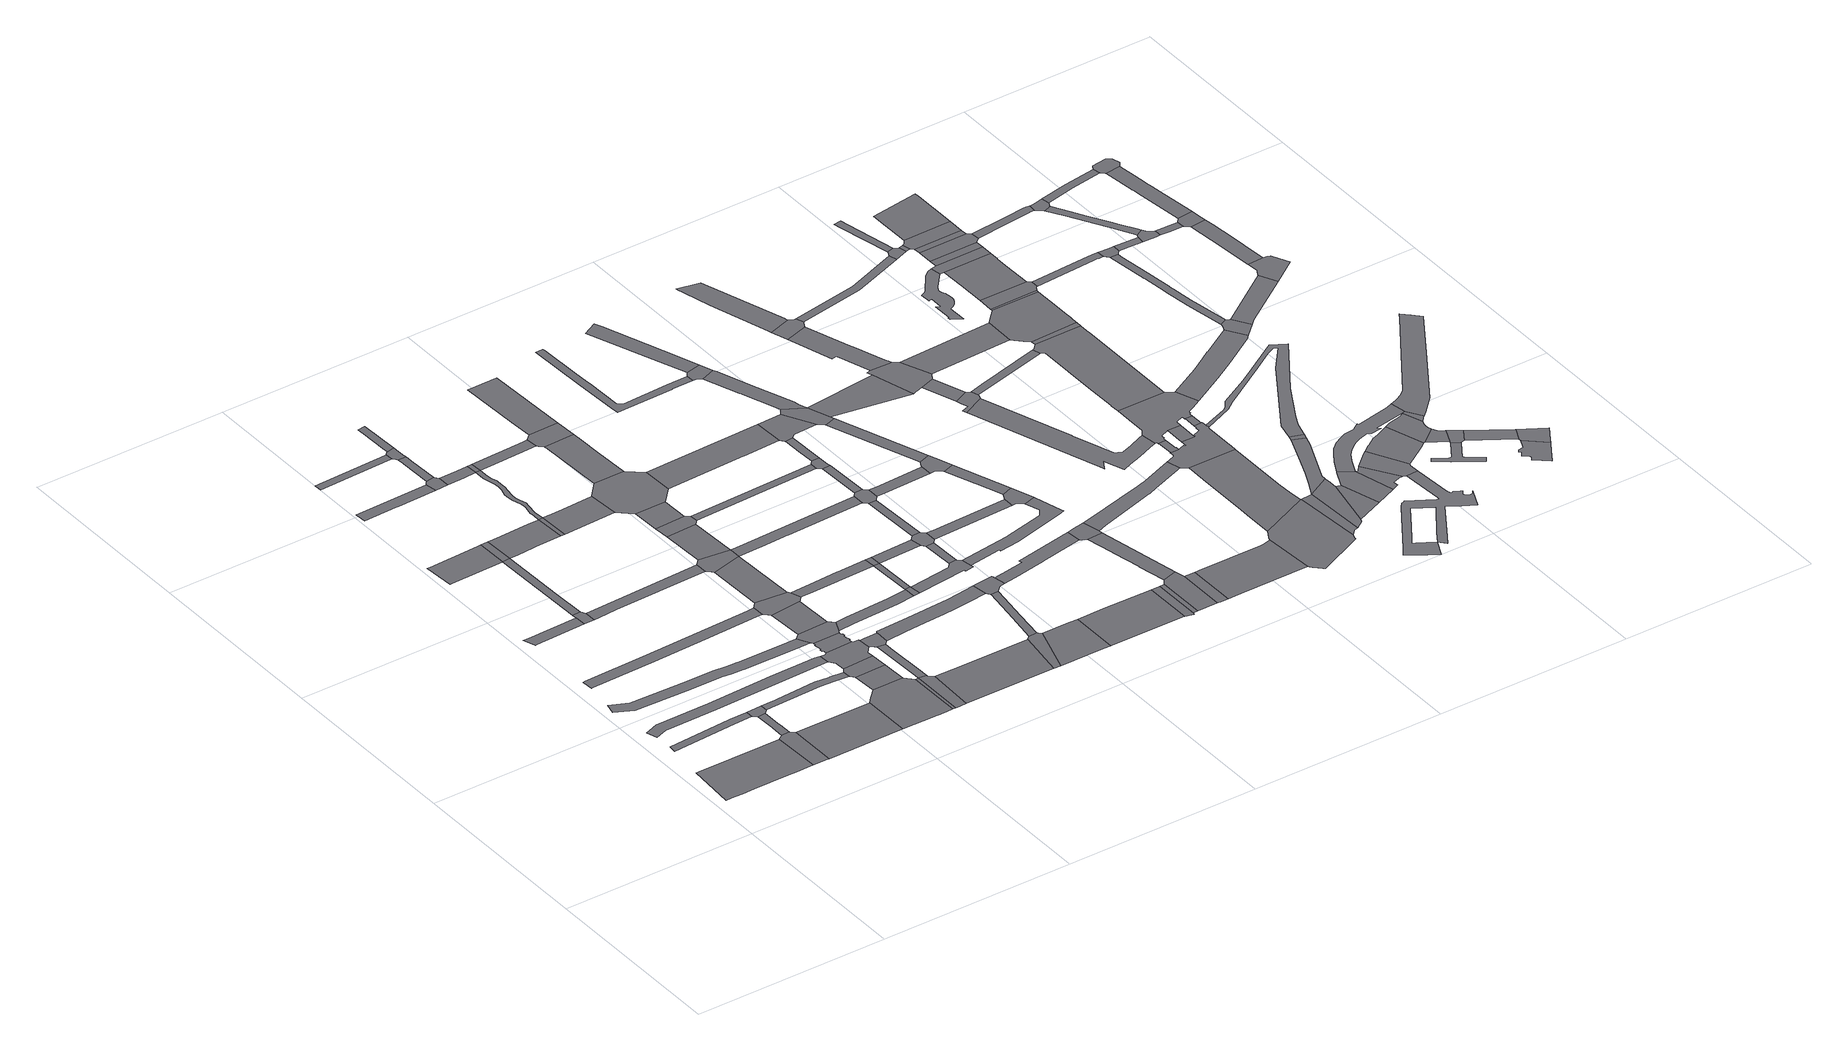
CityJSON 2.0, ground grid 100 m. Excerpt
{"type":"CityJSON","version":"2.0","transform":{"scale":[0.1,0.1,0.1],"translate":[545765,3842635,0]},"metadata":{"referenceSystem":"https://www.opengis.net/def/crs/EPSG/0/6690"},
"CityObjects":{
"road1":{"type":"Road","attributes":{"function":"3","RoadStructureAttribute.sectionType":"1"},"geometry":[{"type":"MultiSurface","lod":"1","boundaries":[[[0,1,2,3,4,5,6,7,8,9,10,11]]]}]},
"road2":{"type":"Road","attributes":{"RoadStructureAttribute.sectionType":"1"},"geometry":[{"type":"MultiSurface","lod":"1","boundaries":[[[12,13,14,15,16,17]]]}]},
"road3":{"type":"Road","geometry":[{"type":"MultiSurface","lod":"1","boundaries":[[[18,19,20,21,11,10,22,23,24,25]]]}]},
"road4":{"type":"Road","attributes":{"RoadStructureAttribute.sectionType":"1"},"geometry":[{"type":"MultiSurface","lod":"1","boundaries":[[[26,27,28,29,30,31]]]}]},
"road5":{"type":"Road","attributes":{"RoadStructureAttribute.sectionType":"1"},"geometry":[{"type":"MultiSurface","lod":"1","boundaries":[[[32,33,34,35,36,37,20,19]]]}]},
"road6":{"type":"Road","geometry":[{"type":"MultiSurface","lod":"1","boundaries":[[[38,12,17,39,35,34,40,41]]]}]},
"road7":{"type":"Road","attributes":{"RoadStructureAttribute.sectionType":"1"},"geometry":[{"type":"MultiSurface","lod":"1","boundaries":[[[42,43,44,45,46,47,48,49,50,51,52]]]}]},
"road8":{"type":"Road","attributes":{"RoadStructureAttribute.sectionType":"1"},"geometry":[{"type":"MultiSurface","lod":"1","boundaries":[[[53,54,55,56,57,58,59,60,61,62,63,64,65,66,67,68,69,70,71]]]}]},
"road9":{"type":"Road","geometry":[{"type":"MultiSurface","lod":"1","boundaries":[[[72,73,26,31,74,75]]]}]},
"road10":{"type":"Road","attributes":{"RoadStructureAttribute.sectionType":"1"},"geometry":[{"type":"MultiSurface","lod":"1","boundaries":[[[76,77,78,79,80,81,82,83]]]}]},
"road11":{"type":"Road","attributes":{"function":"3","RoadStructureAttribute.sectionType":"1"},"geometry":[{"type":"MultiSurface","lod":"1","boundaries":[[[84,25,24,85,86]]]}]},
"road12":{"type":"Road","attributes":{"RoadStructureAttribute.sectionType":"1"},"geometry":[{"type":"MultiSurface","lod":"1","boundaries":[[[87,88,89,90,91,92,93,94,95,96,97,98,99]]]}]},
"road13":{"type":"Road","attributes":{"RoadStructureAttribute.sectionType":"1"},"geometry":[{"type":"MultiSurface","lod":"1","boundaries":[[[100,101,83,73,72]]]}]},
"road14":{"type":"Road","attributes":{"RoadStructureAttribute.sectionType":"1"},"geometry":[{"type":"MultiSurface","lod":"1","boundaries":[[[102,103,104,105,106,38,41,107,108,109,110,111]]]}]},
"road15":{"type":"Road","geometry":[{"type":"MultiSurface","lod":"1","boundaries":[[[112,76,83,101]]]}]},
"road16":{"type":"Road","attributes":{"RoadStructureAttribute.sectionType":"1"},"geometry":[{"type":"MultiSurface","lod":"1","boundaries":[[[113,114,115,116,117,118]]]}]},
"road17":{"type":"Road","attributes":{"RoadStructureAttribute.sectionType":"1"},"geometry":[{"type":"MultiSurface","lod":"1","boundaries":[[[119,120,121,122,123,124,125]]]}]},
"road18":{"type":"Road","attributes":{"RoadStructureAttribute.sectionType":"1"},"geometry":[{"type":"MultiSurface","lod":"1","boundaries":[[[126,127,75,74,128,129,130]]]}]},
"road19":{"type":"Road","attributes":{"RoadStructureAttribute.sectionType":"1"},"geometry":[{"type":"MultiSurface","lod":"1","boundaries":[[[131,132,133,112,101,134,135,136,137]]]}]},
"road20":{"type":"Road","geometry":[{"type":"MultiSurface","lod":"1","boundaries":[[[138,139,86,85,140,141,142,143,144,145,146,147]]]}]},
"road21":{"type":"Road","geometry":[{"type":"MultiSurface","lod":"1","boundaries":[[[148,149,150,113,118,151,152]]]}]},
"road22":{"type":"Road","attributes":{"RoadStructureAttribute.sectionType":"1"},"geometry":[{"type":"MultiSurface","lod":"1","boundaries":[[[153,154,138,147]]]}]},
"road23":{"type":"Road","geometry":[{"type":"MultiSurface","lod":"1","boundaries":[[[155,156,157,111,110,158,154,153]]]}]},
"road24":{"type":"Road","attributes":{"RoadStructureAttribute.sectionType":"1"},"geometry":[{"type":"MultiSurface","lod":"1","boundaries":[[[159,160,161,162,149,148,163,164,165]]]}]},
"road25":{"type":"Road","geometry":[{"type":"MultiSurface","lod":"1","boundaries":[[[166,131,137,167]]]}]},
"road26":{"type":"Road","attributes":{"function":"3","RoadStructureAttribute.sectionType":"1"},"geometry":[{"type":"MultiSurface","lod":"1","boundaries":[[[168,169,146,145,170]]]}]},
"road27":{"type":"Road","geometry":[{"type":"MultiSurface","lod":"1","boundaries":[[[171,172,173,174,175,52,51,176,177,156,155,178,179,180]]]}]},
"road28":{"type":"Road","geometry":[{"type":"MultiSurface","lod":"1","boundaries":[[[181,182,183,184,185,186,187,119,125,188,159,165]]]}]},
"road29":{"type":"Road","attributes":{"RoadStructureAttribute.sectionType":"1"},"geometry":[{"type":"MultiSurface","lod":"1","boundaries":[[[189,190,191,192,193,194,195,196,197,198,199,200,201,202,203,204,205,206,173,172]]]}]},
"road30":{"type":"Road","geometry":[{"type":"MultiSurface","lod":"1","boundaries":[[[168,170,207,208,209,210,211]]]}]},
"road31":{"type":"Road","attributes":{"RoadStructureAttribute.sectionType":"1"},"geometry":[{"type":"MultiSurface","lod":"1","boundaries":[[[212,213,152,151,214,215]]]}]},
"road32":{"type":"Road","attributes":{"RoadStructureAttribute.sectionType":"1"},"geometry":[{"type":"MultiSurface","lod":"1","boundaries":[[[216,217,218,219,220,186,185]]]}]},
"road33":{"type":"Road","geometry":[{"type":"MultiSurface","lod":"1","boundaries":[[[221,222,223,224,71,70,198,197,225,226]]]}]},
"road34":{"type":"Road","attributes":{"RoadStructureAttribute.sectionType":"1"},"geometry":[{"type":"MultiSurface","lod":"1","boundaries":[[[227,228,229,230,231,232,233,234,235,236,237,238,239,240,215,241,242,243,244,245,246,247,248,249,250,251,252,253,131,166]]]}]},
"road35":{"type":"Road","attributes":{"RoadStructureAttribute.sectionType":"1"},"geometry":[{"type":"MultiSurface","lod":"1","boundaries":[[[254,255,223,222]]]}]},
"road36":{"type":"Road","attributes":{"RoadStructureAttribute.sectionType":"1"},"geometry":[{"type":"MultiSurface","lod":"1","boundaries":[[[256,257,258,168,211,259,260,261]]]}]},
"road37":{"type":"Road","geometry":[{"type":"MultiSurface","lod":"1","boundaries":[[[262,263,264,87,99,265,255,254,266,267,268,269,270,271]]]}]},
"road38":{"type":"Road","geometry":[{"type":"MultiSurface","lod":"1","boundaries":[[[272,273,274,275,276,166,167,277]]]}]},
"road39":{"type":"Road","geometry":[{"type":"MultiSurface","lod":"1","boundaries":[[[278,212,215,240]]]}]},
"road40":{"type":"Road","geometry":[{"type":"MultiSurface","lod":"1","boundaries":[[[279,280,281,180,179,282,283,256,261,284,285,286]]]}]},
"road41":{"type":"Road","attributes":{"RoadStructureAttribute.sectionType":"1"},"geometry":[{"type":"MultiSurface","lod":"1","boundaries":[[[287,288,262,271]]]}]},
"road42":{"type":"Road","geometry":[{"type":"MultiSurface","lod":"1","boundaries":[[[289,290,126,130,291,288,287,292]]]}]},
"road43":{"type":"Road","attributes":{"RoadStructureAttribute.sectionType":"1"},"geometry":[{"type":"MultiSurface","lod":"1","boundaries":[[[293,294,295,289,292]]]}]},
"road44":{"type":"Road","attributes":{"RoadStructureAttribute.sectionType":"1"},"geometry":[{"type":"MultiSurface","lod":"1","boundaries":[[[296,297,278,240,298,299,300]]]}]},
"road45":{"type":"Road","attributes":{"function":"3","RoadStructureAttribute.sectionType":"1"},"geometry":[{"type":"MultiSurface","lod":"1","boundaries":[[[301,302,209,208,303,304,305]]]}]},
"road46":{"type":"Road","geometry":[{"type":"MultiSurface","lod":"1","boundaries":[[[306,307,295,294,308,309]]]}]},
"road47":{"type":"Road","attributes":{"RoadStructureAttribute.sectionType":"1"},"geometry":[{"type":"MultiSurface","lod":"1","boundaries":[[[310,311,312,313,314,226,225,315,316,317]]]}]},
"road48":{"type":"Road","attributes":{"RoadStructureAttribute.sectionType":"1"},"geometry":[{"type":"MultiSurface","lod":"1","boundaries":[[[318,307,306,319]]]}]},
"road49":{"type":"Road","geometry":[{"type":"MultiSurface","lod":"1","boundaries":[[[320,321,272,277,318,319,322,323,324]]]}]},
"road50":{"type":"Road","attributes":{"RoadStructureAttribute.sectionType":"1"},"geometry":[{"type":"MultiSurface","lod":"1","boundaries":[[[325,326,327,328,329,330,269,268,331,332,333,334]]]}]},
"road51":{"type":"Road","attributes":{"RoadStructureAttribute.sectionType":"1"},"geometry":[{"type":"MultiSurface","lod":"1","boundaries":[[[335,336,337,338,339,340,341,286,285,342,343,344,345,346,347,348]]]}]},
"road52":{"type":"Road","attributes":{"RoadStructureAttribute.sectionType":"1"},"geometry":[{"type":"MultiSurface","lod":"1","boundaries":[[[349,350,351,352,353,354,355,320,324]]]}]},
"road53":{"type":"Road","geometry":[{"type":"MultiSurface","lod":"1","boundaries":[[[356,357,296,300,358,353,352]]]}]},
"road54":{"type":"Road","geometry":[{"type":"MultiSurface","lod":"1","boundaries":[[[359,310,317,360]]]}]},
"road55":{"type":"Road","geometry":[{"type":"MultiSurface","lod":"1","boundaries":[[[361,362,363,364,365,305,304,366,367]]]}]},
"road56":{"type":"Road","attributes":{"RoadStructureAttribute.sectionType":"1"},"geometry":[{"type":"MultiSurface","lod":"1","boundaries":[[[368,334,310,359]]]}]},
"road57":{"type":"Road","attributes":{"RoadStructureAttribute.sectionType":"1"},"geometry":[{"type":"MultiSurface","lod":"1","boundaries":[[[369,370,371,357,356]]]}]},
"road58":{"type":"Road","geometry":[{"type":"MultiSurface","lod":"1","boundaries":[[[372,325,334,368]]]}]},
"road59":{"type":"Road","attributes":{"RoadStructureAttribute.sectionType":"1"},"geometry":[{"type":"MultiSurface","lod":"1","boundaries":[[[373,374,292,287,375,376,377,378,379,380]]]}]},
"road60":{"type":"Road","geometry":[{"type":"MultiSurface","lod":"1","boundaries":[[[381,367,366,382,383,384,385,386,387]]]}]},
"road61":{"type":"Road","attributes":{"RoadStructureAttribute.sectionType":"1"},"geometry":[{"type":"MultiSurface","lod":"1","boundaries":[[[388,389,390,391,363,362]]]}]},
"road62":{"type":"Road","geometry":[{"type":"MultiSurface","lod":"1","boundaries":[[[392,393,394,395,359,360,396,397,398,399,400,401,402,403,404,405,406,407]]]}]},
"road63":{"type":"Road","attributes":{"RoadStructureAttribute.sectionType":"1"},"geometry":[{"type":"MultiSurface","lod":"1","boundaries":[[[408,309,308,409]]]}]},
"road64":{"type":"Road","attributes":{"RoadStructureAttribute.sectionType":"1"},"geometry":[{"type":"MultiSurface","lod":"1","boundaries":[[[410,372,368,411]]]}]},
"road65":{"type":"Road","geometry":[{"type":"MultiSurface","lod":"1","boundaries":[[[412,413,414,415,335,348,416,390,389,417,418,419,420,421]]]}]},
"road66":{"type":"Road","attributes":{"RoadStructureAttribute.sectionType":"1"},"geometry":[{"type":"MultiSurface","lod":"1","boundaries":[[[422,323,322,423,424,425]]]}]},
"road67":{"type":"Road","attributes":{"RoadStructureAttribute.sectionType":"1"},"geometry":[{"type":"MultiSurface","lod":"1","boundaries":[[[426,427,393,392]]]}]},
"road68":{"type":"Road","geometry":[{"type":"MultiSurface","lod":"1","boundaries":[[[428,429,410,411,427,426,430,431]]]}]},
"road69":{"type":"Road","attributes":{"RoadStructureAttribute.sectionType":"1"},"geometry":[{"type":"MultiSurface","lod":"1","boundaries":[[[432,433,429,428]]]}]},
"road70":{"type":"Road","attributes":{"function":"3","RoadStructureAttribute.sectionType":"1"},"geometry":[{"type":"MultiSurface","lod":"1","boundaries":[[[434,387,386,435,436,437,438]]]}]},
"road71":{"type":"Road","geometry":[{"type":"MultiSurface","lod":"1","boundaries":[[[439,440,373,380,433,432,441,442]]]}]},
"road72":{"type":"Road","attributes":{"RoadStructureAttribute.sectionType":"1"},"geometry":[{"type":"MultiSurface","lod":"1","boundaries":[[[443,444,440,439]]]}]},
"road73":{"type":"Road","geometry":[{"type":"MultiSurface","lod":"1","boundaries":[[[445,446,447,448,408,409,444,443]]]}]},
"road74":{"type":"Road","attributes":{"RoadStructureAttribute.sectionType":"1"},"geometry":[{"type":"MultiSurface","lod":"1","boundaries":[[[449,450,451,421,420,452,453,454,455,456,457]]]}]},
"road75":{"type":"Road","attributes":{"RoadStructureAttribute.sectionType":"1"},"geometry":[{"type":"MultiSurface","lod":"1","boundaries":[[[458,459,460,461,462,463,464,465,466,467,468,469,470,471,472,473,474,475,476,477,478]]]}]},
"road76":{"type":"Road","attributes":{"RoadStructureAttribute.sectionType":"1"},"geometry":[{"type":"MultiSurface","lod":"1","boundaries":[[[479,480,481,447,446]]]}]},
"road77":{"type":"Road","attributes":{"RoadStructureAttribute.sectionType":"1"},"geometry":[{"type":"MultiSurface","lod":"1","boundaries":[[[482,483,431,430,484]]]}]},
"road78":{"type":"Road","attributes":{"RoadStructureAttribute.sectionType":"1"},"geometry":[{"type":"MultiSurface","lod":"1","boundaries":[[[485,486,487,488,489,490,491,492,493,494,495,496,407,406]]]}]},
"road79":{"type":"Road","attributes":{"RoadStructureAttribute.sectionType":"1"},"geometry":[{"type":"MultiSurface","lod":"1","boundaries":[[[497,498,442,441,499,500,501]]]}]},
"road80":{"type":"Road","attributes":{"RoadStructureAttribute.sectionType":"1"},"geometry":[{"type":"MultiSurface","lod":"1","boundaries":[[[438,437,502,503,504]]]}]},
"road81":{"type":"Road","geometry":[{"type":"MultiSurface","lod":"1","boundaries":[[[504,503,505,506,507]]]}]},
"road82":{"type":"Road","geometry":[{"type":"MultiSurface","lod":"1","boundaries":[[[508,422,425,509,480,479,510,511,512]]]}]},
"road83":{"type":"Road","geometry":[{"type":"MultiSurface","lod":"1","boundaries":[[[513,514,515,516,507,506,517,518]]]}]},
"road84":{"type":"Road","attributes":{"RoadStructureAttribute.sectionType":"1"},"geometry":[{"type":"MultiSurface","lod":"1","boundaries":[[[519,520,521,522,523,524,525]]]}]},
"road85":{"type":"Road","geometry":[{"type":"MultiSurface","lod":"1","boundaries":[[[525,524,526,527,478,477,528,529,530,531]]]}]},
"road86":{"type":"Road","geometry":[{"type":"MultiSurface","lod":"1","boundaries":[[[532,533,508,512,534,535,536,537,538,539,540]]]}]},
"road87":{"type":"Road","attributes":{"RoadStructureAttribute.sectionType":"1"},"geometry":[{"type":"MultiSurface","lod":"1","boundaries":[[[541,542,543,544,545,546,547,531,530,548,549,532,540]]]}]},
"road88":{"type":"Road","attributes":{"RoadStructureAttribute.sectionType":"1"},"geometry":[{"type":"MultiSurface","lod":"1","boundaries":[[[550,551,552,553,554,555,515,514]]]}]},
"road89":{"type":"Road","geometry":[{"type":"MultiSurface","lod":"1","boundaries":[[[518,517,556,557,558,559]]]}]},
"road90":{"type":"Road","geometry":[{"type":"MultiSurface","lod":"1","boundaries":[[[560,561,449,457,562,563,551,550,564]]]}]},
"road91":{"type":"Road","attributes":{"RoadStructureAttribute.sectionType":"1"},"geometry":[{"type":"MultiSurface","lod":"1","boundaries":[[[537,536,565,566]]]}]},
"road92":{"type":"Road","geometry":[{"type":"MultiSurface","lod":"1","boundaries":[[[567,566,565,568,569,497,501,570,571,572]]]}]},
"road93":{"type":"Road","attributes":{"RoadStructureAttribute.sectionType":"1"},"geometry":[{"type":"MultiSurface","lod":"1","boundaries":[[[572,571,573,574,575,576,577,578]]]}]},
"road94":{"type":"Road","geometry":[{"type":"MultiSurface","lod":"1","boundaries":[[[578,577,482,484,579,492,491]]]}]},
"road95":{"type":"Road","attributes":{"RoadStructureAttribute.sectionType":"1"},"geometry":[{"type":"MultiSurface","lod":"1","boundaries":[[[580,581,540,539,582]]]}]},
"road96":{"type":"Road","attributes":{"function":"3","RoadStructureAttribute.sectionType":"1"},"geometry":[{"type":"MultiSurface","lod":"1","boundaries":[[[583,584,585,586,587,559,558,588,589,590]]]}]},
"road97":{"type":"Road","attributes":{"RoadStructureAttribute.sectionType":"1"},"geometry":[{"type":"MultiSurface","lod":"1","boundaries":[[[591,592,593,594,595,596,597,560,564,598,599,600,601,602,603,604]]]}]},
"road98":{"type":"Road","attributes":{"RoadStructureAttribute.sectionType":"1"},"geometry":[{"type":"MultiSurface","lod":"1","boundaries":[[[605,606,607,608,609,610,611,612,613,614,615]]]}]},
"road99":{"type":"Road","geometry":[{"type":"MultiSurface","lod":"1","boundaries":[[[616,611,610,617,618,619,620,621]]]}]},
"road100":{"type":"Road","attributes":{"RoadStructureAttribute.sectionType":"1"},"geometry":[{"type":"MultiSurface","lod":"1","boundaries":[[[622,623,624,625,618,617,626,627,628,629,630,631]]]}]},
"road101":{"type":"Road","geometry":[{"type":"MultiSurface","lod":"1","boundaries":[[[630,632,633,634,580,582,635,636,637,638,639,640,631]]]}]},
"road102":{"type":"Road","geometry":[{"type":"MultiSurface","lod":"1","boundaries":[[[641,642,643,644,645,646,647,648,649,650,651]]]}]},
"road103":{"type":"Road","attributes":{"RoadStructureAttribute.sectionType":"1"},"geometry":[{"type":"MultiSurface","lod":"1","boundaries":[[[638,637,642,641]]]}]},
"road104":{"type":"Road","attributes":{"RoadStructureAttribute.sectionType":"1"},"geometry":[{"type":"MultiSurface","lod":"1","boundaries":[[[652,653,654,655,656,657,658,659,660,661,648,647,662,663,664,665,666,667,668,669,670,671,672,673,674,675,676]]]}]},
"road105":{"type":"Road","geometry":[{"type":"MultiSurface","lod":"1","boundaries":[[[677,678,679,583,590,680,681,682,683,684,685,686,687]]]}]},
"road106":{"type":"Road","attributes":{"RoadStructureAttribute.sectionType":"1"},"geometry":[{"type":"MultiSurface","lod":"1","boundaries":[[[688,689,690,691,692,678,677,693,694,695,696,697,698,699]]]}]},
"road107":{"type":"Road","geometry":[{"type":"MultiSurface","lod":"1","boundaries":[[[700,701,702,703,704,705,706]]]}]},
"road108":{"type":"Road","attributes":{"RoadStructureAttribute.sectionType":"1"},"geometry":[{"type":"MultiSurface","lod":"1","boundaries":[[[707,640,639,708]]]}]},
"road109":{"type":"Road","attributes":{"RoadStructureAttribute.sectionType":"1"},"geometry":[{"type":"MultiSurface","lod":"1","boundaries":[[[709,710,711,651,650,712,713,714]]]}]},
"road110":{"type":"Road","geometry":[{"type":"MultiSurface","lod":"1","boundaries":[[[715,677,687,716,717,718,719]]]}]},
"road111":{"type":"Road","geometry":[{"type":"MultiSurface","lod":"1","boundaries":[[[720,721,722,723,724,725,726,727,728,729,730,731,732,733,706,705,734,735,736,591,604,737,738,688,699,739,740,741,742,743,744,745]]]}]},
"road112":{"type":"Road","attributes":{"RoadStructureAttribute.sectionType":"1"},"geometry":[{"type":"MultiSurface","lod":"1","boundaries":[[[746,747,621,620,748,749]]]}]},
"road113":{"type":"Road","geometry":[{"type":"MultiSurface","lod":"1","boundaries":[[[750,751,715,719,752,753,754]]]}]},
"road114":{"type":"Road","attributes":{"RoadStructureAttribute.sectionType":"6"},"geometry":[{"type":"MultiSurface","lod":"1","boundaries":[[[755,730,729,756]]]}]},
"road115":{"type":"Road","attributes":{"RoadStructureAttribute.sectionType":"1"},"geometry":[{"type":"MultiSurface","lod":"1","boundaries":[[[754,753,757,758]]]}]},
"road116":{"type":"Road","geometry":[{"type":"MultiSurface","lod":"1","boundaries":[[[759,760,761,762,763,676,675,764,765,703,702,766,767,768,769,755,756,770,771,772,773,774,775,776,777,778,779,780,781,782,783,784]]]}]},
"road117":{"type":"Road","geometry":[{"type":"MultiSurface","lod":"1","boundaries":[[[774,723,722,775]]]}]},
"road118":{"type":"Road","attributes":{"RoadStructureAttribute.sectionType":"1"},"geometry":[{"type":"MultiSurface","lod":"1","boundaries":[[[785,786,787,788,789,715,751,790,791,792,793,794]]]}]},
"road119":{"type":"Road","attributes":{"RoadStructureAttribute.sectionType":"1"},"geometry":[{"type":"MultiSurface","lod":"1","boundaries":[[[795,796,709,714,797,798,799,800,801,759,784,802,803,804,805]]]}]},
"road120":{"type":"Road","attributes":{"RoadStructureAttribute.sectionType":"1"},"geometry":[{"type":"MultiSurface","lod":"1","boundaries":[[[806,807,808,809,810,811,812,813,814,815,816,817,818,819,820,821,822,823,824,825,826,827,828,829,830,831,832,833,834,835,836,837,838,839],[840,841,842,843,844,845,846,847,848,849,850,851,852,853,839]]]}]},
"road121":{"type":"Road","geometry":[{"type":"MultiSurface","lod":"1","boundaries":[[[854,855,758,757,856,857]]]}]},
"road122":{"type":"Road","attributes":{"RoadStructureAttribute.sectionType":"1"},"geometry":[{"type":"MultiSurface","lod":"1","boundaries":[[[858,859,860,861,862,863,864,865,866,867,868,869,870,871,872,873,874,875,876,877,878,879,880,881,882,883,884,885,886]]]}]},
"road123":{"type":"Road","geometry":[{"type":"MultiSurface","lod":"1","boundaries":[[[887,888,795,805]]]}]},
"road124":{"type":"Road","attributes":{"RoadStructureAttribute.sectionType":"1"},"geometry":[{"type":"MultiSurface","lod":"1","boundaries":[[[889,890,857,856,891,892,893,894]]]}]},
"road125":{"type":"Road","geometry":[{"type":"MultiSurface","lod":"1","boundaries":[[[895,896,897,707,708,898,888,887,899,900,901,902,903,904]]]}]},
"road126":{"type":"Road","geometry":[{"type":"MultiSurface","lod":"1","boundaries":[[[905,785,794,906]]]}]},
"road127":{"type":"Road","geometry":[{"type":"MultiSurface","lod":"1","boundaries":[[[907,908,909,746,749,910,911]]]}]},
"road128":{"type":"Road","attributes":{"RoadStructureAttribute.sectionType":"1"},"geometry":[{"type":"MultiSurface","lod":"1","boundaries":[[[912,913,914,915,908,907]]]}]},
"road129":{"type":"Road","geometry":[{"type":"MultiSurface","lod":"1","boundaries":[[[916,917,918,919,889,894,825,824,920,921]]]}]},
"road130":{"type":"Road","attributes":{"RoadStructureAttribute.sectionType":"1"},"geometry":[{"type":"MultiSurface","lod":"1","boundaries":[[[922,895,904,923]]]}]},
"road131":{"type":"Road","attributes":{"RoadStructureAttribute.sectionType":"1"},"geometry":[{"type":"MultiSurface","lod":"1","boundaries":[[[924,911,910,925]]]}]},
"road132":{"type":"Road","geometry":[{"type":"MultiSurface","lod":"1","boundaries":[[[926,922,923,927,928,929,930]]]}]},
"road133":{"type":"Road","attributes":{"RoadStructureAttribute.sectionType":"1"},"geometry":[{"type":"MultiSurface","lod":"1","boundaries":[[[931,932,933,926,930,934,935,936,937]]]}]},
"road134":{"type":"Road","attributes":{"RoadStructureAttribute.sectionType":"1"},"geometry":[{"type":"MultiSurface","lod":"1","boundaries":[[[938,939,940,941,942,943,944,945,946,947,745,744,948,949,950,951,952,953,954,955,905,906]]]}]},
"road135":{"type":"Road","geometry":[{"type":"MultiSurface","lod":"1","boundaries":[[[956,858,886,931,937,957]]]}]},
"road136":{"type":"Road","attributes":{"RoadStructureAttribute.sectionType":"1"},"geometry":[{"type":"MultiSurface","lod":"1","boundaries":[[[958,959,960,961,962,963,964,965,966,967,968,969,970,971,972,854,857,973,974,975,976,977,978,979,980,981,982,983,984,985,986,987,988,989,990,991]]]}]},
"road137":{"type":"Road","attributes":{"RoadStructureAttribute.sectionType":"1"},"geometry":[{"type":"MultiSurface","lod":"1","boundaries":[[[992,956,957,993]]]}]},
"road138":{"type":"Road","attributes":{"RoadStructureAttribute.sectionType":"1"},"geometry":[{"type":"MultiSurface","lod":"1","boundaries":[[[994,995,996,997,998,999,1000,916,921,1001,1002,1003,1004]]]}]},
"road139":{"type":"Road","attributes":{"RoadStructureAttribute.sectionType":"1"},"geometry":[{"type":"MultiSurface","lod":"1","boundaries":[[[1005,1006,1007,1008,1009,782,781,1010,1011,1012,1013]]]}]},
"road140":{"type":"Road","geometry":[{"type":"MultiSurface","lod":"1","boundaries":[[[1014,992,993,1015,1016,1017,1018]]]}]},
"road141":{"type":"Road","attributes":{"RoadStructureAttribute.sectionType":"1"},"geometry":[{"type":"MultiSurface","lod":"1","boundaries":[[[1019,1014,1018,1020]]]}]},
"road142":{"type":"Road","geometry":[{"type":"MultiSurface","lod":"1","boundaries":[[[1021,1022,1023,924,925,1024,1019,1020,1025]]]}]},
"road143":{"type":"Road","attributes":{"RoadStructureAttribute.sectionType":"1"},"geometry":[{"type":"MultiSurface","lod":"1","boundaries":[[[1026,1027,1028,1029,1030,1021,1025]]]}]},
"road144":{"type":"Road","geometry":[{"type":"MultiSurface","lod":"1","boundaries":[[[1031,1032,1033,1034,1035,1036,1037,1038,1039,1040,1041,1042,1043]]]}]},
"road145":{"type":"Road","geometry":[{"type":"MultiSurface","lod":"1","boundaries":[[[1044,1045,1046,994,1004,1047,1048,1049,1050,1051,1052]]]}]},
"road146":{"type":"Road","attributes":{"RoadStructureAttribute.sectionType":"1"},"geometry":[{"type":"MultiSurface","lod":"1","boundaries":[[[1053,1048,1047,1054,1055]]]}]},
"road147":{"type":"Road","attributes":{"RoadStructureAttribute.sectionType":"1"},"geometry":[{"type":"MultiSurface","lod":"1","boundaries":[[[1056,1057,1058,929,928,1059,1060,1061,1062,1063]]]}]},
"road148":{"type":"Road","geometry":[{"type":"MultiSurface","lod":"1","boundaries":[[[1064,1055,1054,1031,1043,1065,1066]]]}]},
"road149":{"type":"Road","geometry":[{"type":"MultiSurface","lod":"1","boundaries":[[[991,1044,1052,1067,1068]]]}]},
"road150":{"type":"Road","geometry":[{"type":"MultiSurface","lod":"1","boundaries":[[[1069,1070,1071,1072,1073,1005,1013,1074,1075]]]}]},
"road151":{"type":"Road","attributes":{"RoadStructureAttribute.sectionType":"1"},"geometry":[{"type":"MultiSurface","lod":"1","boundaries":[[[1076,1077,1078,1079,1017,1016,1080,1081,1082,1083,1084,1085,1086]]]}]},
"road152":{"type":"Road","attributes":{"RoadStructureAttribute.sectionType":"1"},"geometry":[{"type":"MultiSurface","lod":"1","boundaries":[[[1066,1065,1087,1088]]]}]},
"road153":{"type":"Road","attributes":{"RoadStructureAttribute.sectionType":"1"},"geometry":[{"type":"MultiSurface","lod":"1","boundaries":[[[1089,1090,1091,1092,1093,1094,1095,1096,1097,1098,1099,1100,1101,1102,1071,1070,1103,1104,1105,1106,1107,1108,1109,1110,1111,1112,1113,1114]]]}]},
"road154":{"type":"Road","attributes":{"RoadStructureAttribute.sectionType":"1"},"geometry":[{"type":"MultiSurface","lod":"1","boundaries":[[[1115,1116,1117,1118,1119,1120,1121,1122,1123,1124,1125,1126,1127,1128]]]}]},
"road155":{"type":"Road","geometry":[{"type":"MultiSurface","lod":"1","boundaries":[[[1129,1063,1062,1089,1114,1130,1131,1132]]]}]},
"road156":{"type":"Road","geometry":[{"type":"MultiSurface","lod":"1","boundaries":[[[1133,1088,1087,1115,1128,1134,1135]]]}]},
"road157":{"type":"Road","attributes":{"RoadStructureAttribute.sectionType":"1"},"geometry":[{"type":"MultiSurface","lod":"1","boundaries":[[[1136,1075,1074,1137,1138]]]}]},
"road158":{"type":"Road","geometry":[{"type":"MultiSurface","lod":"1","boundaries":[[[1139,1140,1141,1142,1086,1085,1143,1144,1145,1146,1147]]]}]},
"road159":{"type":"Road","attributes":{"RoadStructureAttribute.sectionType":"1"},"geometry":[{"type":"MultiSurface","lod":"1","boundaries":[[[1132,1131,1148,1149,1150,1151]]]}]},
"road160":{"type":"Road","geometry":[{"type":"MultiSurface","lod":"1","boundaries":[[[1152,1153,1154,1155,1156,1157,1158,958,991,1068,1159,1160,1161,1162,1163]]]}]},
"road161":{"type":"Road","attributes":{"RoadStructureAttribute.sectionType":"1"},"geometry":[{"type":"MultiSurface","lod":"1","boundaries":[[[1164,1165,1166,1167,1168,1169,1170,1146,1145,1171,1172,1173,1174,1175,1176]]]}]},
"road162":{"type":"Road","geometry":[{"type":"MultiSurface","lod":"1","boundaries":[[[1177,1178,1176,1175,1151,1150,1179,1180,1181]]]}]},
"road163":{"type":"Road","attributes":{"RoadStructureAttribute.sectionType":"1"},"geometry":[{"type":"MultiSurface","lod":"1","boundaries":[[[1182,1183,1139,1147,1184,1185]]]}]},
"road164":{"type":"Road","attributes":{"RoadStructureAttribute.sectionType":"1"},"geometry":[{"type":"MultiSurface","lod":"1","boundaries":[[[1181,1180,1186,1187,1188]]]}]},
"road165":{"type":"Road","geometry":[{"type":"MultiSurface","lod":"1","boundaries":[[[1189,1190,1191,1192,1193,1136,1138,1194,1195]]]}]},
"road166":{"type":"Road","attributes":{"RoadStructureAttribute.sectionType":"1"},"geometry":[{"type":"MultiSurface","lod":"1","boundaries":[[[1196,1197,1198,1199,1200,1201,1202,1191,1190]]]}]},
"road167":{"type":"Road","geometry":[{"type":"MultiSurface","lod":"1","boundaries":[[[1203,1204,1205,1188,1187,1206,1201,1200]]]}]},
"road168":{"type":"Road","attributes":{"RoadStructureAttribute.sectionType":"1"},"geometry":[{"type":"MultiSurface","lod":"1","boundaries":[[[1207,1208,1209,1210,1211,1212,1213,1214,1215,1216,1217,1218,1219,1220,1221,1205,1204]]]}]},
"road169":{"type":"Road","geometry":[{"type":"MultiSurface","lod":"1","boundaries":[[[1222,1223,1224,1225,1226,1182,1185,1227,1216,1215,1228,1229]]]}]}
},
"vertices":[
[437,523,0],[90,524,0],[77,524,0],[62,275,0],[90,275,0],[149,274,0],[211,274,0],[397,274,0],[440,274,0],[477,274,0],[531,275,0],[524,524,0],
[528,776,0],[435,774,0],[99,754,0],[96,715,0],[435,734,0],[529,739,0],
[594,541,0],[591,544,0],[551,543,0],[544,538,0],[550,275,0],[605,275,0],[615,275,0],[613,524,0],
[343,1807,0],[82,1799,0],[53,1798,0],[75,1736,0],[84,1737,0],[345,1746,0],
[591,611,0],[590,631,0],[590,722,0],[550,719,0],[550,630,0],[551,611,0],
[609,778,0],[530,738,0],[608,740,0],[610,742,0],
[1016,947,0],[773,942,0],[433,931,0],[149,930,0],[80,903,0],[96,845,0],[159,870,0],[434,872,0],[777,881,0],[1044,888,0],[1042,941,0],
[988,1112,0],[720,1113,0],[719,1116,0],[663,1115,0],[600,1122,0],[431,1125,0],[155,1132,0],[63,1175,0],[48,1116,0],[140,1073,0],[432,1065,0],[598,1062,0],[646,1056,0],[711,1055,0],[712,1053,0],[997,1051,0],[1066,1051,0],[1070,1051,0],[1036,1112,0],
[383,1832,0],[343,1831,0],[398,1748,0],[396,1809,0],
[328,2507,0],[312,2506,0],[48,2497,0],[32,2497,0],[44,2338,0],[53,2338,0],[312,2346,0],[332,2347,0],
[964,523,0],[1011,274,0],[1010,523,0],
[1022,1415,0],[988,1414,0],[709,1403,0],[429,1392,0],[89,1383,0],[88,1383,0],[79,1383,0],[83,1323,0],[92,1323,0],[429,1332,0],[708,1343,0],[990,1353,0],[1024,1354,0],
[379,2002,0],[372,2349,0],
[983,787,0],[980,787,0],[908,793,0],[663,780,0],[660,780,0],[660,744,0],[908,754,0],[979,747,0],[1056,740,0],[1055,781,0],
[368,2508,0],
[405,3026,0],[19,3013,0],[22,2954,0],[194,2960,0],[210,2960,0],[413,2966,0],
[395,3315,0],[390,3315,0],[1,3301,0],[4,3262,0],[263,3271,0],[391,3275,0],[396,3275,0],
[1012,1831,0],[425,1809,0],[425,1749,0],[527,1756,0],[1012,1770,0],
[650,2519,0],[590,2517,0],[418,2510,0],[419,2351,0],[504,2355,0],[521,2357,0],[655,2361,0],
[1080,594,0],[1037,550,0],[1183,273,0],[1197,273,0],[1211,272,0],[1217,272,0],[1245,272,0],[1279,272,0],[1279,555,0],[1240,594,0],
[462,3052,0],[421,3044,0],[412,3036,0],[480,2970,0],[479,3031,0],
[1236,723,0],[1076,718,0],
[1233,810,0],[1071,803,0],[1060,788,0],[1061,739,0],
[416,3255,0],[417,3219,0],[417,3218,0],[417,3214,0],[457,3215,0],[457,3217,0],[456,3251,0],
[673,2520,0],[677,2362,0],
[1297,556,0],[1287,555,0],[1297,272,0],
[1233,946,0],[1220,954,0],[1080,947,0],[1071,940,0],[1059,941,0],[1055,875,0],[1069,858,0],[1231,847,0],[1257,877,0],[1253,946,0],
[456,3267,0],[455,3277,0],[455,3279,0],[454,3307,0],[453,3341,0],[413,3331,0],[409,3330,0],[410,3262,0],
[1220,970,0],[1225,971,0],[1225,984,0],[1219,984,0],[1218,1009,0],[1224,1009,0],[1223,1026,0],[1217,1026,0],[1216,1042,0],[1077,1039,0],[1078,1024,0],[1071,1023,0],[1073,1008,0],[1077,1008,0],[1078,983,0],[1073,983,0],[1073,968,0],[1079,968,0],
[1318,272,0],[1352,272,0],[1362,522,0],[1337,540,0],[1337,549,0],
[634,3037,0],[578,3035,0],[571,2973,0],[636,2976,0],
[445,3550,0],[407,3545,0],[408,3526,0],[408,3518,0],[412,3351,0],
[1236,1130,0],[1222,1142,0],[1063,1136,0],[1049,1124,0],[1223,1056,0],[1250,1117,0],
[670,2544,0],[669,2571,0],[676,2631,0],[679,2656,0],[668,2694,0],[663,2716,0],[663,2738,0],[670,2781,0],[675,2811,0],[674,2841,0],[674,2868,0],[666,2901,0],[663,2926,0],[661,2977,0],[638,2921,0],[644,2893,0],[652,2853,0],[654,2826,0],[650,2801,0],[640,2761,0],[640,2733,0],[643,2706,0],[656,2658,0],[659,2636,0],[654,2608,0],[649,2581,0],[650,2558,0],
[1216,1339,0],[1054,1324,0],
[1288,856,0],[1290,797,0],[1296,595,0],[1336,597,0],[1331,798,0],[1330,851,0],
[1050,1446,0],[1048,1444,0],[1031,1424,0],[1033,1346,0],[1216,1340,0],[1219,1342,0],[1239,1364,0],[1222,1418,0],[1216,1424,0],[1212,1428,0],
[942,2530,0],[783,2524,0],[782,2524,0],[704,2521,0],[703,2521,0],[954,2372,0],
[659,3038,0],
[1332,944,0],[1279,942,0],[1259,941,0],[1267,877,0],[1281,863,0],[1348,870,0],[1350,871,0],[1351,944,0],
[1199,1777,0],[1043,1740,0],
[1039,1861,0],[1021,1841,0],[1022,1761,0],[1200,1838,0],
[1199,1847,0],[1190,2089,0],[1031,2084,0],
[966,3050,0],[945,3049,0],[718,2979,0],[877,2987,0],[972,2990,0],
[1842,520,0],[1456,521,0],[1822,270,0],[1824,270,0],[1861,520,0],
[1186,2170,0],[1028,2164,0],[1211,2112,0],[1207,2151,0],
[1646,1145,0],[1646,1144,0],[1627,1141,0],[1546,1132,0],[1308,1120,0],[1312,1061,0],[1552,1073,0],[1648,1083,0],
[1023,2308,0],[1182,2309,0],
[1010,2605,0],[945,2534,0],[1250,2382,0],[1246,2541,0],[1170,2606,0],
[1636,1434,0],[1484,1428,0],[1482,1428,0],[1360,1424,0],[1358,1423,0],[1284,1421,0],[1289,1365,0],[1620,1374,0],[1635,1374,0],[1639,1375,0],
[1906,996,0],[1810,983,0],[1754,976,0],[1724,973,0],[1532,962,0],[1356,953,0],[1353,948,0],[1455,878,0],[1456,878,0],[1566,884,0],[1679,891,0],[1732,895,0],[1820,904,0],[1917,915,0],
[1163,2793,0],[1159,2912,0],[1159,2914,0],[1157,2966,0],[997,2961,0],[998,2957,0],[998,2955,0],
[1153,3081,0],[995,3076,0],[979,2982,0],
[1676,1148,0],[1683,1087,0],
[1925,535,0],[1922,539,0],[1880,534,0],[1864,523,0],[1863,522,0],[1859,269,0],[1938,520,0],
[1671,1376,0],
[1137,3519,0],[978,3516,0],[990,3201,0],
[1669,1435,0],
[1882,1862,0],[1252,1839,0],[1200,1777,0],[1256,1779,0],[1347,1782,0],[1474,1787,0],[1475,1787,0],[1882,1801,0],
[2085,519,0],[2006,269,0],[2091,268,0],[2092,268,0],[2098,268,0],[2129,267,0],[2129,519,0],
[1942,686,0],[1972,898,0],[1932,897,0],[1903,692,0],
[1961,1202,0],[1921,1197,0],[1902,1175,0],[1681,1148,0],[1947,1116,0],[1947,1115,0],[1946,1113,0],[1946,1112,0],[1946,1111,0],[1947,1109,0],[1947,1108,0],[1948,1107,0],[1991,1113,0],[1990,1118,0],[1989,1132,0],[1981,1185,0],
[1872,2173,0],[1871,2135,0],
[1892,1444,0],[1898,1383,0],
[2017,1000,0],[2016,1009,0],[1945,1002,0],[1928,999,0],[1932,898,0],[1973,902,0],[1998,925,0],[2013,927,0],[2029,930,0],[2018,991,0],
[1860,2561,0],[1669,2397,0],[1670,2397,0],[1865,2404,0],
[1957,1367,0],[1916,1365,0],
[1954,1468,0],[1913,1466,0],[1974,1387,0],[1975,1447,0],
[1943,1781,0],[1903,1780,0],
[2271,519,0],[2133,267,0],[2516,267,0],[2525,266,0],[2525,518,0],
[1941,1885,0],[1900,1882,0],[1962,1805,0],[1961,1865,0],
[1934,2117,0],[1892,2115,0],
[1933,2136,0],[1931,2194,0],[1890,2193,0],[1873,2174,0],
[2484,1093,0],[2183,1036,0],[2186,1017,0],[2095,941,0],[2096,941,0],[2207,960,0],[2267,971,0],[2268,972,0],[2490,1015,0],
[1712,3041,0],[1474,3033,0],[1470,3036,0],[1449,3051,0],[1442,3247,0],[1442,3267,0],[1442,3269,0],[1441,3277,0],[1438,3357,0],[1431,3571,0],[1430,3582,0],[1389,3580,0],[1390,3570,0],[1401,3275,0],[1411,3024,0],[1413,2992,0],[1471,2994,0],[1712,3001,0],[1714,3001,0],[1826,3004,0],[1825,3044,0],
[1925,2386,0],[1885,2383,0],[1887,2287,0],
[2405,1459,0],[2012,1448,0],[2407,1403,0],
[2161,1156,0],[2162,1147,0],[2262,1160,0],[2535,1227,0],[2565,1235,0],[2551,1284,0],[2519,1396,0],[2460,1379,0],[2484,1303,0],[2474,1290,0],[2460,1271,0],[2243,1218,0],
[2255,1875,0],[2006,1865,0],[1989,1805,0],[2008,1806,0],[2257,1814,0],
[2568,253,0],[2571,266,0],[2571,518,0],
[2577,266,0],[2596,266,0],[2596,518,0],
[1988,2565,0],[1883,2385,0],[1924,2388,0],[1945,2406,0],[2071,2411,0],
[2697,540,0],[2691,568,0],[2615,546,0],[2614,545,0],[2702,266,0],[2701,517,0],
[1877,3199,0],[1741,3574,0],[1728,3611,0],[1655,3573,0],[1802,3172,0],[1840,3067,0],[1918,3085,0],
[1838,3064,0],[1835,3059,0],[1841,3004,0],[1859,2994,0],[1869,2988,0],[1943,3016,0],
[2010,2596,0],[1994,2574,0],[2072,2410,0],[2094,2393,0],[2102,2386,0],[2160,2404,0],[2156,2415,0],[2153,2423,0],[2111,2540,0],
[2109,2545,0],[2104,2558,0],[2097,2577,0],[2096,2580,0],[2091,2609,0],[2011,2828,0],[1950,2998,0],[1935,2804,0],[1936,2801,0],
[2606,1001,0],[2524,998,0],[2552,862,0],[2556,841,0],[2585,694,0],[2586,693,0],
[2718,266,0],[2718,263,0],[2759,265,0],[2759,517,0],
[2581,1112,0],[2513,1099,0],[2492,1014,0],[2502,1009,0],[2602,1021,0],
[2274,1911,0],[2330,1931,0],
[2354,1865,0],[2267,1899,0],[2260,1884,0],[2286,1815,0],[2317,1790,0],[2374,1811,0],
[2373,1634,0],[2373,1633,0],[2393,1577,0],[2394,1576,0],[2423,1494,0],[2479,1517,0],
[2429,1404,0],
[2492,2581,0],[2481,2579,0],[2554,2355,0],
[3171,528,0],[3169,528,0],[3128,518,0],[3117,516,0],[2783,517,0],[2779,265,0],[2830,265,0],[3189,264,0],
[3154,1281,0],[3130,1271,0],[2990,1217,0],[2972,1212,0],[2930,1201,0],[2926,1200,0],[2627,1124,0],[2652,1039,0],[2951,1126,0],[2954,1127,0],[2996,1144,0],[2998,1145,0],[3158,1204,0],[3173,1210,0],
[2177,3623,0],[2179,3613,0],[2188,3578,0],[2225,3431,0],[2318,3124,0],[2322,3107,0],[2437,3142,0],[2432,3156,0],[2431,3159,0],[2296,3579,0],[2290,3597,0],
[2464,3128,0],[2349,3020,0],[2464,3054,0],[2478,3080,0],[2483,3088,0],[2470,3129,0],
[2610,2628,0],[2604,2645,0],[2549,2807,0],[2544,2821,0],[2420,2783,0],[2431,2786,0],[2446,2790,0],[2451,2774,0],[2504,2614,0],[2617,2608,0],
[2497,2612,0],[2488,2609,0],[2483,2607,0],[2571,2362,0],[2594,2370,0],[2612,2376,0],[2689,2404,0],[2708,2434,0],[2646,2589,0],
[2747,2233,0],[2674,2197,0],[2681,2176,0],[2691,2146,0],[2694,2139,0],[2653,2123,0],[2660,2103,0],[2773,2159,0],[2778,2175,0],[2781,2185,0],[2770,2223,0],
[3166,1505,0],[3097,1477,0],[3046,1457,0],[3043,1458,0],[3025,1465,0],[3023,1466,0],[3007,1474,0],[2964,1600,0],[2934,1688,0],[2933,1690,0],[2842,1570,0],[2894,1420,0],[2901,1398,0],[2905,1405,0],[2918,1428,0],[2931,1450,0],[2936,1434,0],[2968,1342,0],[2969,1341,0],[3016,1360,0],[3062,1378,0],[3113,1397,0],[3164,1417,0],[3196,1430,0],[3185,1513,0],
[3466,704,0],[3202,587,0],[3181,548,0],[3194,258,0],[3203,248,0],[3236,214,0],[3243,207,0],[3483,317,0],[3485,327,0],[3487,336,0],[3493,349,0],
[3208,1189,0],[3206,1057,0],[3204,791,0],[3203,743,0],[3202,607,0],[3465,712,0],[3461,730,0],[3460,752,0],[3459,754,0],[3459,757,0],[3455,846,0],[3456,1187,0],
[3254,1351,0],[3249,1349,0],[3247,1420,0],[3209,1419,0],[3212,1333,0],[3208,1331,0],[3254,1331,0],
[3142,2610,0],[3139,2451,0],
[3177,2330,0],[2840,2241,0],[2839,2241,0],[2840,2200,0],[2850,2202,0],[3189,2289,0],
[3527,708,0],[3504,361,0],[3517,374,0],[3522,377,0],[3541,382,0],
[3458,1416,0],[3457,1442,0],[3452,1439,0],[3414,1440,0],[3414,1421,0],[3411,1419,0],[3410,1398,0],[3369,1380,0],[3372,1372,0],[3367,1370,0],[3298,1370,0],[3298,1338,0],[3294,1336,0],[3289,1345,0],[3208,1311,0],[3204,1300,0],[3175,1288,0],[3177,1208,0],[3191,1199,0],[3456,1223,0],[3456,1234,0],[3456,1324,0],[3457,1385,0],[3457,1392,0],[3461,1394,0],[3458,1414,0],
[3086,3285,0],[2819,3188,0],[2828,3148,0],[3096,3245,0],
[3646,736,0],[3644,771,0],[3584,410,0],[3589,425,0],[3647,700,0],
[3299,1479,0],[3368,1478,0],
[3733,487,0],[3672,691,0],
[3208,1727,0],[3208,1642,0],[3208,1638,0],[3208,1545,0],[3198,1531,0],[3206,1433,0],[3206,1418,0],[3247,1436,0],[3252,1439,0],[3252,1460,0],[3299,1480,0],[3368,1509,0],[3411,1527,0],[3411,1526,0],[3411,1507,0],[3415,1509,0],[3453,1508,0],[3453,1527,0],[3459,1530,0],[3459,1542,0],[3465,1545,0],[3489,1558,0],[3542,1587,0],[3498,1700,0],[3483,1709,0],[3456,1726,0],
[3698,1106,0],[3647,976,0],[3600,860,0],[3581,819,0],[3565,786,0],[3644,777,0],[3646,800,0],[3650,811,0],[3745,1032,0],[3759,1077,0],
[3210,2358,0],[3187,2332,0],[3209,2278,0],[3208,1948,0],[3208,1947,0],[3208,1779,0],[3208,1778,0],[3457,2086,0],[3457,2296,0],[3457,2297,0],[3457,2357,0],
[3794,55,0],[3847,137,0],[3870,173,0],[3949,294,0],[4011,256,0],[4072,218,0],[4118,321,0],[4106,303,0],[4089,303,0],[4071,315,0],[4068,328,0],[4081,345,0],[4074,350,0],[4046,368,0],[4036,363,0],[4031,363,0],[4026,375,0],[4023,382,0],[4011,587,0],[3948,582,0],[3951,564,0],[3963,369,0],[3963,357,0],[3951,357,0],[3827,431,0],[3822,429,0],[3808,423,0],[3790,400,0],[3611,137,0],[3581,93,0],[3607,76,0],[3670,33,0],[3720,0,0],[3761,90,0],[3720,116,0],[3682,139,0],[3678,142,0],[3668,147,0],[3689,178,0],[3781,315,0],[3811,360,0],[3818,370,0],[3911,311,0],[3903,301,0],[3874,259,0],[3833,199,0],[3820,181,0],[3803,155,0],
[3717,787,0],[3716,784,0],[3840,534,0],[3784,743,0],
[3178,3097,0],[3156,3090,0],[3138,3077,0],[3124,3064,0],[3057,2974,0],[3050,2966,0],[3026,2957,0],[3027,2901,0],[3045,2906,0],[3045,2838,0],[3022,2846,0],[3025,2747,0],[3019,2747,0],[3020,2731,0],[3030,2727,0],[3056,2712,0],[3070,2701,0],[3069,2796,0],[3083,2803,0],[3101,2816,0],[3113,2831,0],[3121,2847,0],[3123,2866,0],[3122,2888,0],[3118,2909,0],[3109,2922,0],[3105,2944,0],[3121,2970,0],[3186,3045,0],
[3457,2390,0],[3209,2382,0],
[3820,766,0],[3797,738,0],[3876,550,0],[3873,576,0],[3913,591,0],[3933,592,0],
[3210,2680,0],[3192,2661,0],[3188,2657,0],[3184,2407,0],[3457,2391,0],[3458,2436,0],[3458,2466,0],[3458,2559,0],[3458,2628,0],[3458,2680,0],
[3703,1127,0],[3768,1106,0],
[3135,3325,0],[3098,3315,0],[3098,3312,0],[3168,3271,0],[3158,3311,0],
[3079,3587,0],[3070,3630,0],[3030,3625,0],[3039,3587,0],
[3910,844,0],[3905,840,0],[3888,825,0],[3864,804,0],[4008,640,0],[4015,652,0],
[3210,2693,0],[3458,2693,0],
[3182,3319,0],[3191,3279,0],
[3210,2774,0],[3474,2718,0],[3479,2719,0],[3479,2759,0],[3461,2774,0],
[3209,3044,0],[3210,2996,0],[3210,2917,0],[3460,2918,0],[3460,2994,0],[3460,2995,0],[3460,3044,0],
[3791,1181,0],[3818,1239,0],[3926,1431,0],[4119,1717,0],[4045,1757,0],[3875,1652,0],[3793,1602,0],[3634,1513,0],[3610,1481,0],[3590,1465,0],[3610,1456,0],[3654,1491,0],[3901,1641,0],[4000,1705,0],[4047,1727,0],[4065,1716,0],[3965,1597,0],[3724,1216,0],
[3209,3105,0],[3460,3105,0],
[4216,1074,0],[4186,1064,0],[4124,1051,0],[4021,1032,0],[4009,1030,0],[4004,1036,0],[3975,1017,0],[3968,1012,0],[3917,1006,0],[3876,986,0],[3852,974,0],[3845,970,0],[3810,940,0],[3786,907,0],[3754,857,0],[3821,818,0],[3822,820,0],[3843,858,0],[3868,886,0],[3884,898,0],[3890,903,0],[3900,911,0],[3922,924,0],[3926,925,0],[3947,934,0],[4000,952,0],[4007,945,0],[4012,941,0],[4015,939,0],[4072,948,0],[4057,960,0],[4169,984,0],[4202,989,0],[4232,994,0],
[3209,3149,0],[3460,3150,0],
[4093,944,0],[4057,927,0],[4031,916,0],[3997,903,0],[3954,875,0],[3943,868,0],[3921,851,0],[4018,654,0],[4108,713,0],[4127,725,0],[4158,747,0],
[3952,1968,0],[3793,1870,0],[3792,1870,0],[3746,1841,0],[3670,1795,0],[3710,1678,0],[3812,1738,0],[3994,1853,0],[4014,1872,0],
[3209,3227,0],[3463,3152,0],[3484,3171,0],[3479,3214,0],[3459,3228,0],
[3208,3264,0],[3459,3264,0],
[3210,3346,0],[3203,3337,0],[3193,3323,0],[3201,3271,0],[3459,3347,0],
[3459,3478,0],[3459,3591,0],[3459,3612,0],[3209,3576,0],[3209,3537,0],
[4255,680,0],[4222,630,0],[4196,589,0],[4183,589,0],[4115,631,0],[4101,613,0],[4171,559,0],[4299,472,0],[4315,496,0],[4241,550,0],[4236,565,0],[4259,602,0],[4293,655,0],
[4215,986,0],[4192,974,0],[4125,959,0],[4164,747,0],[4247,816,0],[4242,835,0],[4242,856,0],[4243,868,0],[4250,886,0],
[4265,786,0],[4256,690,0],[4291,769,0],
[3814,2778,0],[3796,2777,0],[3481,2759,0],[3796,2737,0],[3815,2738,0],[3826,2738,0],[3848,2737,0],[3847,2777,0],
[4330,743,0],[4313,660,0],[4356,726,0],
[4268,905,0],[4280,916,0],
[4020,2018,0],[4002,2026,0],[3964,2009,0],[3965,2002,0],[3965,1998,0],[4077,1930,0],[4022,2017,0],
[3795,3245,0],[3781,3245,0],[3685,3235,0],[3668,3234,0],[3656,3189,0],[3784,3204,0],[3786,3204,0],[3796,3205,0],[3809,3205,0],[3810,3205,0],[3814,3245,0],
[4514,530,0],[4548,598,0],
[3871,2715,0],[3878,2647,0],[3888,2563,0],[3896,2494,0],[3897,2493,0],[3909,2397,0],[3909,2395,0],[3915,2346,0],[3915,2345,0],[3928,2241,0],[3932,2216,0],[3932,2215,0],[3932,2214,0],[3946,2122,0],[3986,2128,0],[3971,2220,0],[3967,2242,0],[3954,2357,0],[3953,2358,0],[3949,2396,0],[3948,2401,0],[3929,2564,0],[3918,2652,0],[3915,2673,0],[3915,2674,0],[3911,2712,0],
[4516,517,0],[4494,467,0],[4466,461,0],[4461,454,0],[4457,447,0],[4467,442,0],[4450,417,0],[4478,392,0],[4478,380,0],[4469,366,0],[4536,308,0],[4560,345,0],[4576,369,0],[4613,426,0],
[3907,2775,0],[3913,2715,0],[3929,2734,0],[3930,2774,0],
[4589,575,0],[4627,448,0],[4673,522,0],
[4319,2224,0],[4102,1954,0],[4362,2136,0],
[3886,3256,0],[3849,3248,0],[3831,3244,0],[3820,3244,0],[3817,3200,0],[3841,3180,0],[3844,3175,0],[3882,3189,0],[3895,3215,0],
[4028,2731,0],[4029,2731,0],[4057,2730,0],[4059,2770,0],
[4650,1622,0],[4631,1593,0],[4318,1130,0],[4307,1122,0],[4291,1110,0],[4256,1090,0],[4251,1088,0],[4304,937,0],[4380,1015,0],[4544,1268,0],[4724,1545,0],[4686,1586,0],
[4094,2823,0],[4050,2900,0],[4033,2930,0],[3971,3037,0],[3970,3038,0],[3931,3106,0],[3884,3186,0],[3897,3089,0],[3998,2912,0],[3999,2910,0],[4015,2881,0],[4068,2788,0],[4103,2808,0],
[4131,2776,0],[4117,2783,0],[4126,2727,0],[4148,2727,0],[4150,2766,0],
[4203,3312,0],[4039,3287,0],[4047,3248,0],[4211,3271,0],
[4203,2725,0],[4269,2722,0],[4268,2762,0],
[4434,2319,0],[4412,2323,0],[4331,2319,0],[4337,2259,0],[4331,2248,0],[4493,2228,0],[4451,2315,0],
[4412,2327,0],[4393,2568,0],[4386,2629,0],[4385,2645,0],[4378,2709,0],[4297,2700,0],[4308,2567,0],
[4375,2735,0],[4368,2794,0],[4287,2785,0],[4272,2722,0],
[4351,2936,0],[4351,2937,0],[4343,3003,0],[4337,3057,0],[4335,3066,0],[4334,3078,0],[4332,3097,0],[4323,3170,0],[4312,3263,0],[4231,3252,0],[4252,3088,0],[4253,3084,0],[4253,3083,0],[4255,3069,0],[4257,3047,0],
[4300,3344,0],[4296,3347,0],[4218,3336,0],[4218,3334,0],[4204,3313,0],[4229,3254,0],[4330,3288,0],[4319,3328,0]
]}
